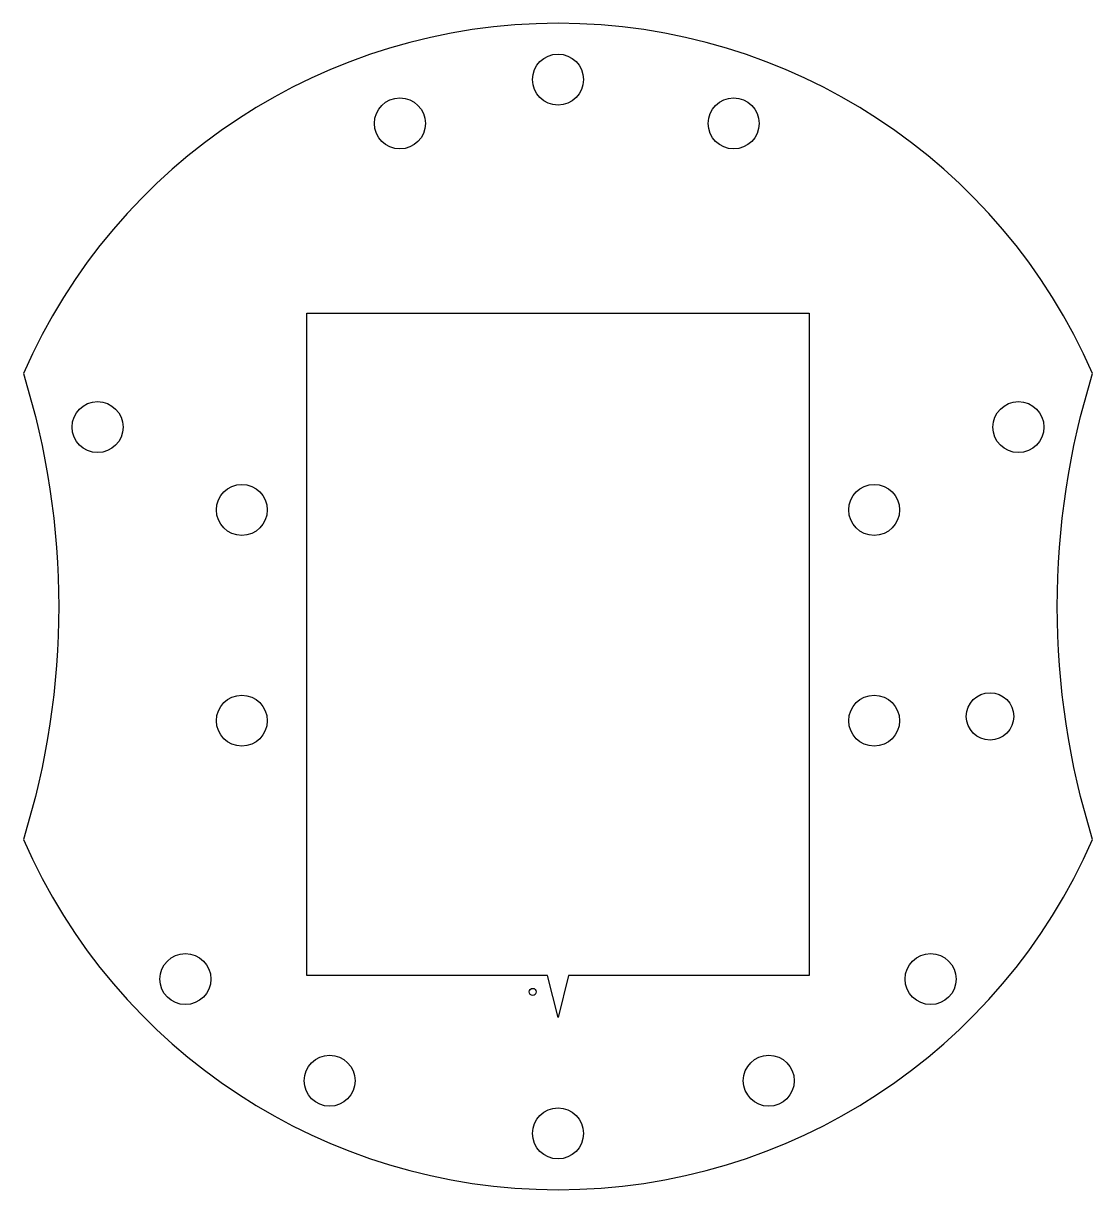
# Model space of a CAD drawing. Header units: millimetres. Extents: x -30.4 to 30.4, y -33.7 to 32.7.
import ezdxf

# ---------------------------------------------------------------- set-up
doc = ezdxf.new("R2010")
doc.units = ezdxf.units.MM
doc.layers.add('CUTOUTS', color=1, linetype='CONTINUOUS')
doc.layers.add('PERIMETER', color=5, linetype='CONTINUOUS')

msp = doc.modelspace()

# ---------------------------------------------------------------- linework, layer by layer
at = {"layer": 'CUTOUTS'}
msp.add_lwpolyline([(14.3, -21.5), (0.599, -21.5), (0, -23.896), (-0.599, -21.5), (-14.3, -21.5), (-14.3, 16.2), (14.3, 16.2)], close=True, dxfattribs=at)
for centre, radius in [((0, 29.498), 1.45), ((-9, 27), 1.45), ((10, 27), 1.45), ((-26.212, 9.712), 1.45), ((26.212, 9.712), 1.45), ((-18, 5), 1.45), ((18, 5), 1.45), ((-18, -7), 1.45), ((18, -7), 1.45), ((24.595, -6.756), 1.35), ((-21.212, -21.712), 1.45), ((21.212, -21.712), 1.45), ((-1.438, -22.44), 0.2), ((-13, -27.498), 1.45), ((12, -27.498), 1.45), ((0, -30.498), 1.45)]:
    msp.add_circle(centre, radius, dxfattribs=at)
at = {"layer": 'PERIMETER'}
msp.add_lwpolyline([(30.437, 12.759, 0.655145), (-30.437, 12.759, -0.152154), (-30.437, -13.759, 0.655145), (30.437, -13.759, -0.152154)], format="xyb", close=True, dxfattribs=at)

doc.saveas('drawing.dxf')
